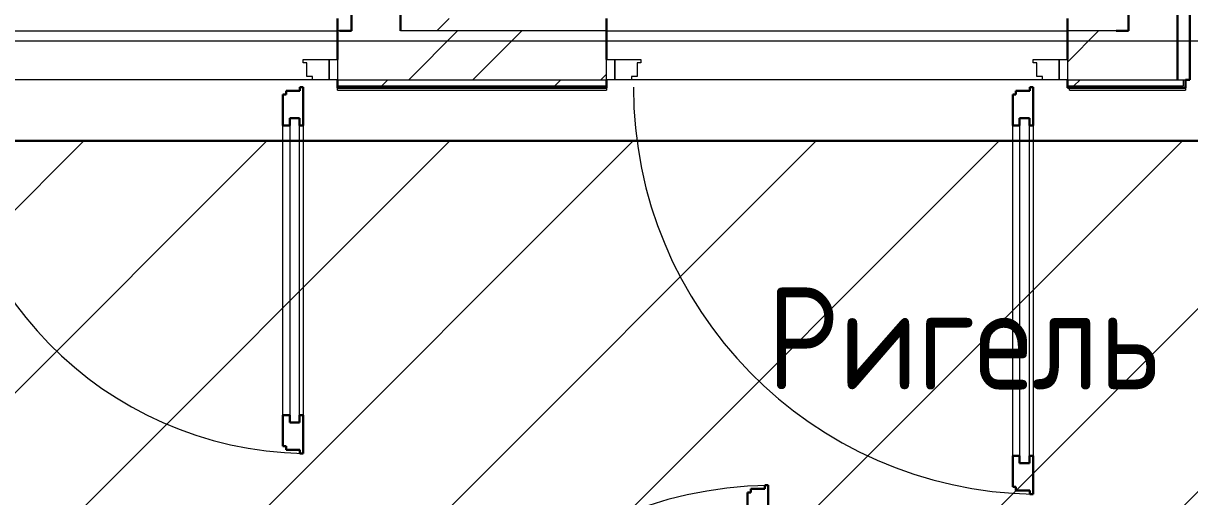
# Model space of a CAD drawing. Header units: millimetres. Extents: x -259809 to 472825, y -397243 to 31861.
# Drawn here: x 151556 to 154416, y -363929 to -362769 of the extents above; entities that cross this region are included whole.
import ezdxf

# ---------------------------------------------------------------- set-up
doc = ezdxf.new("R2010")
doc.units = ezdxf.units.MM
doc.linetypes.add('ADSK_Сверху', pattern=[450, 300, -150])
for name, color, linetype, lineweight in [('Аннотация', 252, 'Continuous', 18), ('Двери', 252, 'Continuous', 9), ('Линии', 7, 'Continuous', 9), ('лс', 5, 'Continuous', 30), ('Ограждение', 252, 'Continuous', 9), ('Перекрытие', 252, 'Continuous', 18), ('Стены наружные', 252, 'Continuous', 18), ('Стены штриховка', 7, 'Continuous', 9)]:
    doc.layers.add(name, color=color, linetype=linetype, lineweight=lineweight)
doc.layers.add('Двери открывание', color=7, linetype='Continuous', lineweight=9, true_color=0xc0c0c0)
doc.styles.add('GOST Common_2', font='', dxfattribs={"width": 0.9, "height": 250})
doc.styles.get('GOST Common_2').set_extended_font_data('GOST type B')

# ---------------------------------------------------------------- blocks, each defined once
blk = doc.blocks.new('2 этаж')
at = {"layer": 'Двери', "color": 251, "true_color": 0x636466}
for p, q in [((152092, -10184.3), (152156, -10184.3)), ((152092, -10192.3), (152092, -10184.3)), ((152101, -10192.3), (152092, -10192.3)), ((152101, -10226.3), (152101, -10192.3)), ((152156, -10184.3), (152176, -10184.3)), ((152156, -10234.3), (152156, -10184.3)), ((152156, -10184.3), (152156, -10234.3)), ((152176, -10184.3), (152176, -10234.3)), ((152836, -10184.3), (152856, -10184.3)), ((152836, -10234.3), (152836, -10184.3)), ((152856, -10184.3), (152856, -10234.3)), ((152856, -10184.3), (152920, -10184.3)), ((152856, -10234.3), (152856, -10184.3)), ((152911, -10192.3), (152911, -10226.3)), ((152920, -10192.3), (152911, -10192.3)), ((152920, -10184.3), (152920, -10192.3)), ((153882, -10184.3), (153946, -10184.3)), ((153882, -10192.3), (153882, -10184.3)), ((153891, -10192.3), (153882, -10192.3)), ((153891, -10226.3), (153891, -10192.3)), ((153946, -10184.3), (153966, -10184.3)), ((153946, -10234.3), (153946, -10184.3)), ((153946, -10184.3), (153946, -10234.3)), ((153966, -10184.3), (153966, -10234.3)), ((152115, -10226.3), (152101, -10226.3)), ((152115, -10234.3), (152115, -10226.3)), ((152156, -10234.3), (152115, -10234.3)), ((152176, -10234.3), (152156, -10234.3)), ((152856, -10234.3), (152836, -10234.3)), ((152897, -10234.3), (152856, -10234.3)), ((152897, -10226.3), (152897, -10234.3)), ((152911, -10226.3), (152897, -10226.3)), ((153905, -10226.3), (153891, -10226.3)), ((153905, -10234.3), (153905, -10226.3)), ((153946, -10234.3), (153905, -10234.3)), ((153966, -10234.3), (153946, -10234.3)), ((152042, -11056.3), (152042, -10346.3)), ((152059, -10328.3), (152059, -11074.3)), ((152083, -10328.3), (152059, -10328.3)), ((152083, -11074.3), (152083, -10328.3)), ((152092, -10346.3), (152092, -11056.3)), ((153832, -11156.3), (153832, -10346.3)), ((153849, -10328.3), (153849, -11174.3)), ((153873, -10328.3), (153849, -10328.3)), ((153873, -11174.3), (153873, -10328.3)), ((153882, -10346.3), (153882, -11156.3)), ((152059, -11074.3), (152083, -11074.3)), ((153849, -11174.3), (153873, -11174.3))]:
    blk.add_line(p, q, dxfattribs=at)
at = {"layer": 'Двери', "color": 251, "lineweight": 30, "true_color": 0x636466}
for p, q in [((152050, -10270.3), (152050, -10261.3)), ((152050, -10261.3), (152084, -10261.3)), ((152084, -10252.3), (152092, -10252.3)), ((152084, -10261.3), (152084, -10252.3)), ((152092, -10252.3), (152092, -10346.3)), ((153840, -10270.3), (153840, -10261.3)), ((153840, -10261.3), (153874, -10261.3)), ((153874, -10252.3), (153882, -10252.3)), ((153874, -10261.3), (153874, -10252.3)), ((153882, -10252.3), (153882, -10346.3)), ((152042, -10270.3), (152050, -10270.3)), ((152042, -10346.3), (152042, -10270.3)), ((153832, -10270.3), (153840, -10270.3)), ((153832, -10346.3), (153832, -10270.3)), ((152042, -10346.3), (152059, -10346.3)), ((152059, -10346.3), (152059, -10328.3)), ((152059, -10328.3), (152083, -10328.3)), ((152083, -10328.3), (152083, -10346.3)), ((152083, -10346.3), (152092, -10346.3)), ((153832, -10346.3), (153849, -10346.3)), ((153849, -10346.3), (153849, -10328.3)), ((153849, -10328.3), (153873, -10328.3)), ((153873, -10328.3), (153873, -10346.3)), ((153873, -10346.3), (153882, -10346.3)), ((152042, -11132.3), (152042, -11056.3)), ((152042, -11056.3), (152059, -11056.3)), ((152059, -11056.3), (152059, -11074.3)), ((152083, -11056.3), (152092, -11056.3)), ((152083, -11074.3), (152083, -11056.3)), ((152092, -11056.3), (152092, -11150.3)), ((152059, -11074.3), (152083, -11074.3)), ((152050, -11132.3), (152042, -11132.3)), ((152050, -11141.3), (152050, -11132.3)), ((152084, -11141.3), (152050, -11141.3)), ((152084, -11150.3), (152084, -11141.3)), ((152092, -11150.3), (152084, -11150.3)), ((153832, -11232.3), (153832, -11156.3)), ((153832, -11156.3), (153849, -11156.3)), ((153849, -11156.3), (153849, -11174.3)), ((153849, -11174.3), (153873, -11174.3)), ((153873, -11156.3), (153882, -11156.3)), ((153873, -11174.3), (153873, -11156.3)), ((153882, -11156.3), (153882, -11250.3)), ((153224, -11237.3), (153190, -11237.3)), ((153190, -11237.3), (153190, -11246.3)), ((153232, -11228.3), (153224, -11228.3)), ((153224, -11228.3), (153224, -11237.3)), ((153232, -11322.3), (153232, -11228.3)), ((153840, -11232.3), (153832, -11232.3)), ((153840, -11241.3), (153840, -11232.3)), ((153190, -11246.3), (153182, -11246.3)), ((153182, -11246.3), (153182, -11322.3)), ((153874, -11241.3), (153840, -11241.3)), ((153874, -11250.3), (153874, -11241.3)), ((153882, -11250.3), (153874, -11250.3))]:
    blk.add_line(p, q, dxfattribs=at)
at = {"layer": 'Двери открывание', "color": 251, "true_color": 0x636466}
for centre, radius, start, end in [((152110, -10252.3), 898, 180, 268.8515), ((153900, -10252.3), 998, 180, 268.9666), ((153250, -12226.3), 998, 91.0334, 180)]:
    blk.add_arc(centre, radius, start, end, dxfattribs=at)
at = {"layer": 'Линии', "color": 251, "linetype": 'ADSK_Сверху', "ltscale": 100, "true_color": 0x636466}
blk.add_line((161881, -10139.3), (151061, -10139.3), dxfattribs=at)
at = {"layer": 'Ограждение', "color": 251, "true_color": 0x636466}
for p, q in [((152176, -10259.3), (152176, -10254.3)), ((152176, -10259.3), (152836, -10259.3)), ((152836, -10254.3), (152836, -10259.3)), ((153971, -10259.3), (153971, -10254.2)), ((153971, -10259.3), (154256, -10259.3)), ((154256, -10254.3), (154256, -10259.3))]:
    blk.add_line(p, q, dxfattribs=at)
at = {"layer": 'Перекрытие', "color": 251, "ltscale": 100, "true_color": 0x636466}
blk.add_line((151146, -10114.3), (152176, -10114.3), dxfattribs=at)
at = {"layer": 'Стены наружные', "color": 251, "lineweight": 30, "true_color": 0x636466}
for p, q in [((154116, -3839.3), (154116, -10114.3)), ((154236, -10234.3), (154236, -4014.3)), ((152211, -8344.3), (152211, -10114.3)), ((152331, -10114.3), (152331, -8384.3)), ((154236, -9574.3), (154236, -10234.3)), ((154266, -10234.3), (154266, -9574.3)), ((152176, -10084.3), (152176, -10184.3)), ((152836, -10184.3), (152836, -10084.3)), ((153966, -10084.3), (153966, -10184.3)), ((152211, -10114.3), (152181, -10114.3)), ((154116, -10114.3), (154086, -10114.3)), ((152176, -10234.3), (152176, -10254.3)), ((152836, -10254.3), (152836, -10234.3)), ((153966, -10234.3), (153966, -10254.3)), ((154256, -10234.3), (154266, -10234.3)), ((154256, -10254.3), (154256, -10234.3)), ((152176, -10254.3), (152836, -10254.3)), ((153966, -10254.3), (154256, -10254.3))]:
    blk.add_line(p, q, dxfattribs=at)
at = {"layer": 'Стены наружные', "color": 251, "linetype": 'Continuous', "lineweight": 9, "true_color": 0x636466}
for p, q in [((152420, -10114.3), (152450, -10084.3)), ((152350.9, -10234.3), (152470.9, -10114.3)), ((152508.1, -10234.3), (152628.1, -10114.3)), ((153966, -10190.7), (154042.5, -10114.3)), ((152285, -10249.3), (152300, -10234.3)), ((152709.3, -10249.3), (152724.3, -10234.3)), ((152822.4, -10234.3), (152836, -10220.6)), ((153982.1, -10249.3), (153997.1, -10234.3)), ((152209.3, -10254.3), (152214.3, -10249.3)), ((152280, -10254.3), (152285, -10249.3)), ((152350.7, -10254.3), (152355.7, -10249.3)), ((152421.4, -10254.3), (152426.4, -10249.3)), ((152492.1, -10254.3), (152497.1, -10249.3)), ((152562.8, -10254.3), (152567.8, -10249.3)), ((152633.6, -10254.3), (152638.6, -10249.3)), ((152704.3, -10254.3), (152709.3, -10249.3)), ((152775, -10254.3), (152780, -10249.3)), ((153977.1, -10254.3), (153982.1, -10249.3)), ((154047.8, -10254.3), (154052.8, -10249.3)), ((154118.5, -10254.3), (154123.5, -10249.3)), ((154189.2, -10254.3), (154194.2, -10249.3))]:
    blk.add_line(p, q, dxfattribs=at)
at = {"layer": 'Стены наружные', "color": 251, "true_color": 0x636466}
for p, q in [((151146, -10114.3), (152176, -10114.3)), ((152836, -10114.3), (153966, -10114.3)), ((152115, -10234.3), (151207, -10234.3)), ((153905, -10234.3), (152897, -10234.3))]:
    blk.add_line(p, q, dxfattribs=at)
at = {"layer": 'Стены штриховка', "color": 251, "true_color": 0x636466}
for p, q in [((152181, -10114.3), (152176, -10114.3)), ((152836, -10114.3), (152331, -10114.3)), ((154086, -10114.3), (153966, -10114.3)), ((152176, -10234.3), (152836, -10234.3)), ((153966, -10234.3), (154256, -10234.3)), ((154251, -10249.3), (154251, -10234.3)), ((152176, -10249.3), (152836, -10249.3)), ((153966, -10249.3), (154251, -10249.3))]:
    blk.add_line(p, q, dxfattribs=at)
at = {"layer": 'Аннотация', "color": 251, "true_color": 0x636466, "style": 'GOST Common_2', "width": 0.9}
blk.add_text('Ригель', height=250, dxfattribs=at).set_placement((153229.5, -10993.5))

msp = doc.modelspace()

# ---------------------------------------------------------------- hatches: boundary and pattern name
at = {"layer": 'лс', "lineweight": 5, "true_color": 0x4554a5}
h = msp.add_hatch(dxfattribs=at)
h.set_pattern_fill('ANSI31', color=175, scale=100)
h.set_pattern_definition([(45, (1e-11, 51444.2), (-224.5064, 224.5064), [])])
h.paths.add_polyline_path([(161841.1, -356693.9), (154592.7, -356693.9), (154592.7, -363056.9), (140335, -363056.9), (140335, -364876.7), (161841.1, -364876.7), (161841.1, -364750.6)])
edge = h.paths.add_edge_path(flags=16)
edge.add_ellipse((141573.1, -363791.1), major_axis=(911.9, 0), ratio=0.29514, start_angle=0, end_angle=360)

# ---------------------------------------------------------------- linework, layer by layer
at = {"layer": 'лс', "color": 175, "lineweight": 30, "true_color": 0x4554a5}
msp.add_lwpolyline([(140335, -364876.7), (140335, -363056.9), (154592.7, -363056.9), (154592.7, -356693.9), (161841.1, -356693.9), (161841.1, -364750.6), (161841.1, -364876.7)], close=True, dxfattribs=at)

# ---------------------------------------------------------------- block references
msp.add_blockref('2 этаж', (150, -352672.8))

doc.saveas('drawing.dxf')
